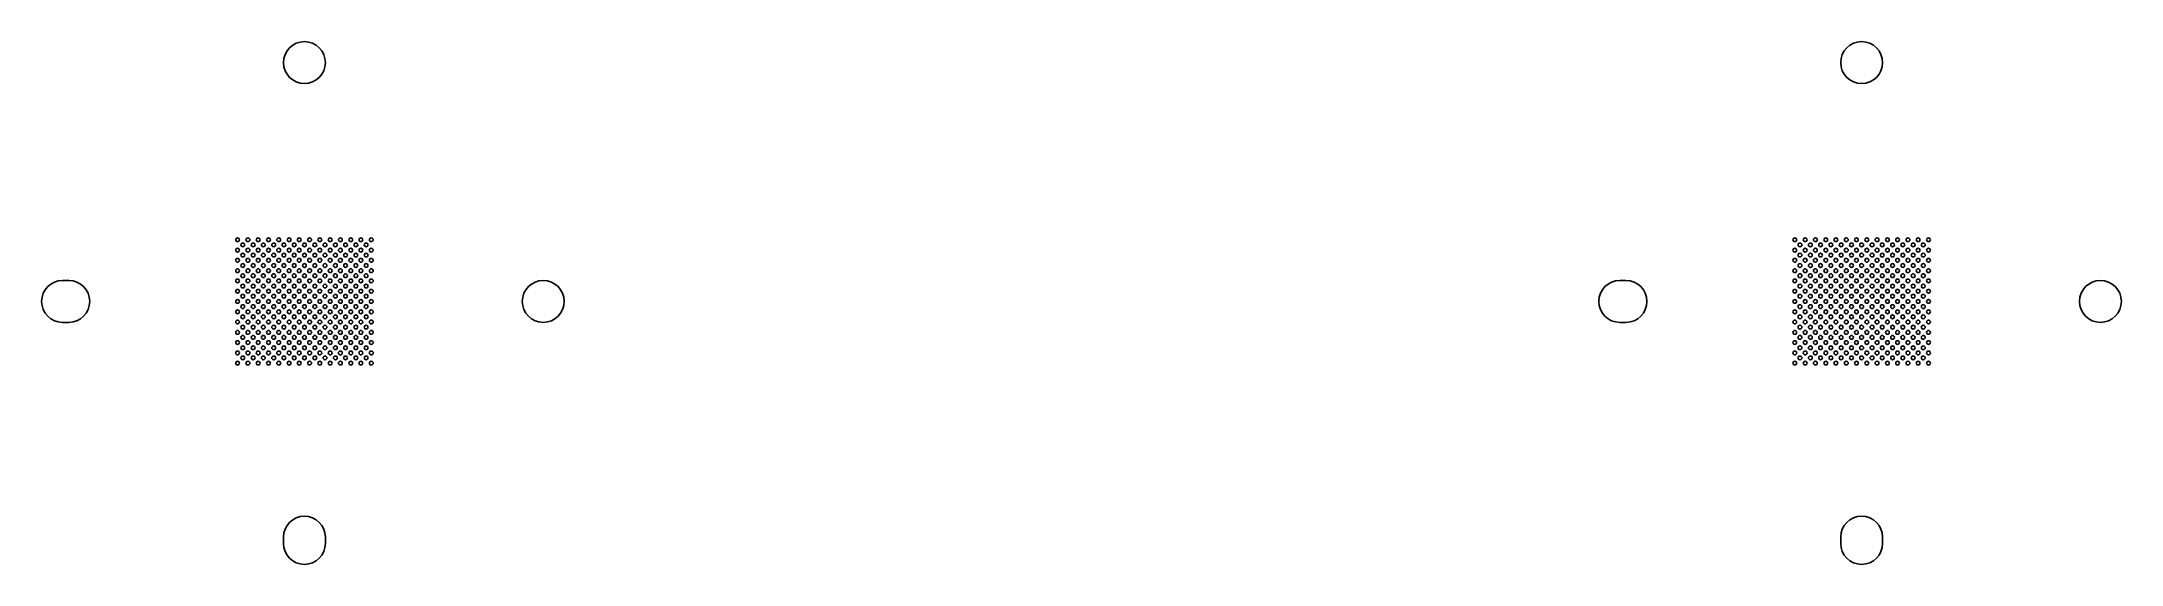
# Model space of a CAD drawing. Header units: millimetres. Extents: x 113 to 213, y 95 to 120.
import ezdxf

# ---------------------------------------------------------------- set-up
doc = ezdxf.new("R2010")
doc.units = ezdxf.units.MM
doc.layers.add('SLD-0', color=7, linetype='Continuous', lineweight=25)

msp = doc.modelspace()

# ---------------------------------------------------------------- linework, layer by layer
at = {"layer": 'SLD-0'}
for p, q in [((114.15, 108.51), (113.85, 108.51)), ((189.15, 108.51), (188.85, 108.51)), ((113.85, 106.49), (114.15, 106.49)), ((188.85, 106.49), (189.15, 106.49)), ((124.49, 96.15), (124.49, 95.85)), ((126.51, 95.85), (126.51, 96.15)), ((199.49, 96.15), (199.49, 95.85)), ((201.51, 95.85), (201.51, 96.15))]:
    msp.add_line(p, q, dxfattribs=at)
for centre, radius in [((125.5, 119), 1.01), ((200.5, 119), 1.01), ((122.28, 110.47), 0.09), ((122.53, 110.22), 0.09), ((122.78, 110.47), 0.09), ((123.03, 110.22), 0.09), ((123.27, 110.47), 0.09), ((123.52, 110.22), 0.09), ((123.77, 110.47), 0.09), ((124.02, 110.22), 0.09), ((124.26, 110.47), 0.09), ((124.51, 110.22), 0.09), ((124.76, 110.47), 0.09), ((125.01, 110.22), 0.09), ((125.25, 110.47), 0.09), ((125.5, 110.22), 0.09), ((125.75, 110.47), 0.09), ((126, 110.22), 0.09), ((126.24, 110.47), 0.09), ((126.49, 110.22), 0.09), ((126.74, 110.47), 0.09), ((126.99, 110.22), 0.09), ((127.23, 110.47), 0.09), ((127.48, 110.22), 0.09), ((127.73, 110.47), 0.09), ((127.98, 110.22), 0.09), ((128.22, 110.47), 0.09), ((128.47, 110.22), 0.09), ((128.72, 110.47), 0.09), ((197.28, 110.47), 0.09), ((197.53, 110.22), 0.09), ((197.78, 110.47), 0.09), ((198.03, 110.22), 0.09), ((198.27, 110.47), 0.09), ((198.52, 110.22), 0.09), ((198.77, 110.47), 0.09), ((199.02, 110.22), 0.09), ((199.26, 110.47), 0.09), ((199.51, 110.22), 0.09), ((199.76, 110.47), 0.09), ((200.01, 110.22), 0.09), ((200.25, 110.47), 0.09), ((200.5, 110.22), 0.09), ((200.75, 110.47), 0.09), ((201, 110.22), 0.09), ((201.24, 110.47), 0.09), ((201.49, 110.22), 0.09), ((201.74, 110.47), 0.09), ((201.99, 110.22), 0.09), ((202.23, 110.47), 0.09), ((202.48, 110.22), 0.09), ((202.73, 110.47), 0.09), ((202.98, 110.22), 0.09), ((203.22, 110.47), 0.09), ((203.47, 110.22), 0.09), ((203.72, 110.47), 0.09), ((122.28, 109.97), 0.09), ((122.28, 109.48), 0.09), ((122.53, 109.73), 0.09), ((122.53, 109.23), 0.09), ((122.78, 109.97), 0.09), ((122.78, 109.48), 0.09), ((123.03, 109.73), 0.09), ((123.03, 109.23), 0.09), ((123.27, 109.97), 0.09), ((123.27, 109.48), 0.09), ((123.52, 109.73), 0.09), ((123.52, 109.23), 0.09), ((123.77, 109.97), 0.09), ((123.77, 109.48), 0.09), ((124.02, 109.73), 0.09), ((124.02, 109.23), 0.09), ((124.26, 109.97), 0.09), ((124.26, 109.48), 0.09), ((124.51, 109.73), 0.09), ((124.51, 109.23), 0.09), ((124.76, 109.97), 0.09), ((124.76, 109.48), 0.09), ((125.01, 109.73), 0.09), ((125.01, 109.23), 0.09), ((125.25, 109.97), 0.09), ((125.25, 109.48), 0.09), ((125.5, 109.73), 0.09), ((125.5, 109.23), 0.09), ((125.75, 109.97), 0.09), ((125.75, 109.48), 0.09), ((126, 109.73), 0.09), ((126, 109.23), 0.09), ((126.24, 109.97), 0.09), ((126.24, 109.48), 0.09), ((126.49, 109.73), 0.09), ((126.49, 109.23), 0.09), ((126.74, 109.97), 0.09), ((126.74, 109.48), 0.09), ((126.99, 109.73), 0.09), ((126.99, 109.23), 0.09), ((127.23, 109.97), 0.09), ((127.23, 109.48), 0.09), ((127.48, 109.73), 0.09), ((127.48, 109.23), 0.09), ((127.73, 109.97), 0.09), ((127.73, 109.48), 0.09), ((127.98, 109.73), 0.09), ((127.98, 109.23), 0.09), ((128.22, 109.97), 0.09), ((128.22, 109.48), 0.09), ((128.47, 109.73), 0.09), ((128.47, 109.23), 0.09), ((128.72, 109.97), 0.09), ((128.72, 109.48), 0.09), ((197.28, 109.97), 0.09), ((197.28, 109.48), 0.09), ((197.53, 109.73), 0.09), ((197.53, 109.23), 0.09), ((197.78, 109.97), 0.09), ((197.78, 109.48), 0.09), ((198.03, 109.73), 0.09), ((198.03, 109.23), 0.09), ((198.27, 109.97), 0.09), ((198.27, 109.48), 0.09), ((198.52, 109.73), 0.09), ((198.52, 109.23), 0.09), ((198.77, 109.97), 0.09), ((198.77, 109.48), 0.09), ((199.02, 109.73), 0.09), ((199.02, 109.23), 0.09), ((199.26, 109.97), 0.09), ((199.26, 109.48), 0.09), ((199.51, 109.73), 0.09), ((199.51, 109.23), 0.09), ((199.76, 109.97), 0.09), ((199.76, 109.48), 0.09), ((200.01, 109.73), 0.09), ((200.01, 109.23), 0.09), ((200.25, 109.97), 0.09), ((200.25, 109.48), 0.09), ((200.5, 109.73), 0.09), ((200.5, 109.23), 0.09), ((200.75, 109.97), 0.09), ((200.75, 109.48), 0.09), ((201, 109.73), 0.09), ((201, 109.23), 0.09), ((201.24, 109.97), 0.09), ((201.24, 109.48), 0.09), ((201.49, 109.73), 0.09), ((201.49, 109.23), 0.09), ((201.74, 109.97), 0.09), ((201.74, 109.48), 0.09), ((201.99, 109.73), 0.09), ((201.99, 109.23), 0.09), ((202.23, 109.97), 0.09), ((202.23, 109.48), 0.09), ((202.48, 109.73), 0.09), ((202.48, 109.23), 0.09), ((202.73, 109.97), 0.09), ((202.73, 109.48), 0.09), ((202.98, 109.73), 0.09), ((202.98, 109.23), 0.09), ((203.22, 109.97), 0.09), ((203.22, 109.48), 0.09), ((203.47, 109.73), 0.09), ((203.47, 109.23), 0.09), ((203.72, 109.97), 0.09), ((203.72, 109.48), 0.09), ((122.28, 108.98), 0.09), ((122.28, 108.49), 0.09), ((122.53, 108.74), 0.09), ((122.53, 108.24), 0.09), ((122.78, 108.98), 0.09), ((122.78, 108.49), 0.09), ((123.03, 108.74), 0.09), ((123.03, 108.24), 0.09), ((123.27, 108.98), 0.09), ((123.27, 108.49), 0.09), ((123.52, 108.74), 0.09), ((123.52, 108.24), 0.09), ((123.77, 108.98), 0.09), ((123.77, 108.49), 0.09), ((124.02, 108.74), 0.09), ((124.02, 108.24), 0.09), ((124.26, 108.98), 0.09), ((124.26, 108.49), 0.09), ((124.51, 108.74), 0.09), ((124.51, 108.24), 0.09), ((124.76, 108.98), 0.09), ((124.76, 108.49), 0.09), ((125.01, 108.74), 0.09), ((125.01, 108.24), 0.09), ((125.25, 108.98), 0.09), ((125.25, 108.49), 0.09), ((125.5, 108.74), 0.09), ((125.5, 108.24), 0.09), ((125.75, 108.98), 0.09), ((125.75, 108.49), 0.09), ((126, 108.74), 0.09), ((126, 108.24), 0.09), ((126.24, 108.98), 0.09), ((126.24, 108.49), 0.09), ((126.49, 108.74), 0.09), ((126.49, 108.24), 0.09), ((126.74, 108.98), 0.09), ((126.74, 108.49), 0.09), ((126.99, 108.74), 0.09), ((126.99, 108.24), 0.09), ((127.23, 108.98), 0.09), ((127.23, 108.49), 0.09), ((127.48, 108.74), 0.09), ((127.48, 108.24), 0.09), ((127.73, 108.98), 0.09), ((127.73, 108.49), 0.09), ((127.98, 108.74), 0.09), ((127.98, 108.24), 0.09), ((128.22, 108.98), 0.09), ((128.22, 108.49), 0.09), ((128.47, 108.74), 0.09), ((128.47, 108.24), 0.09), ((128.72, 108.98), 0.09), ((128.72, 108.49), 0.09), ((137, 107.5), 1.01), ((197.28, 108.98), 0.09), ((197.28, 108.49), 0.09), ((197.53, 108.74), 0.09), ((197.53, 108.24), 0.09), ((197.78, 108.98), 0.09), ((197.78, 108.49), 0.09), ((198.03, 108.74), 0.09), ((198.03, 108.24), 0.09), ((198.27, 108.98), 0.09), ((198.27, 108.49), 0.09), ((198.52, 108.74), 0.09), ((198.52, 108.24), 0.09), ((198.77, 108.98), 0.09), ((198.77, 108.49), 0.09), ((199.02, 108.74), 0.09), ((199.02, 108.24), 0.09), ((199.26, 108.98), 0.09), ((199.26, 108.49), 0.09), ((199.51, 108.74), 0.09), ((199.51, 108.24), 0.09), ((199.76, 108.98), 0.09), ((199.76, 108.49), 0.09), ((200.01, 108.74), 0.09), ((200.01, 108.24), 0.09), ((200.25, 108.98), 0.09), ((200.25, 108.49), 0.09), ((200.5, 108.74), 0.09), ((200.5, 108.24), 0.09), ((200.75, 108.98), 0.09), ((200.75, 108.49), 0.09), ((201, 108.74), 0.09), ((201, 108.24), 0.09), ((201.24, 108.98), 0.09), ((201.24, 108.49), 0.09), ((201.49, 108.74), 0.09), ((201.49, 108.24), 0.09), ((201.74, 108.98), 0.09), ((201.74, 108.49), 0.09), ((201.99, 108.74), 0.09), ((201.99, 108.24), 0.09), ((202.23, 108.98), 0.09), ((202.23, 108.49), 0.09), ((202.48, 108.74), 0.09), ((202.48, 108.24), 0.09), ((202.73, 108.98), 0.09), ((202.73, 108.49), 0.09), ((202.98, 108.74), 0.09), ((202.98, 108.24), 0.09), ((203.22, 108.98), 0.09), ((203.22, 108.49), 0.09), ((203.47, 108.74), 0.09), ((203.47, 108.24), 0.09), ((203.72, 108.98), 0.09), ((203.72, 108.49), 0.09), ((212, 107.5), 1.01), ((122.28, 107.99), 0.09), ((122.28, 107.5), 0.09), ((122.53, 107.75), 0.09), ((122.53, 107.25), 0.09), ((122.78, 107.99), 0.09), ((122.78, 107.5), 0.09), ((123.03, 107.75), 0.09), ((123.03, 107.25), 0.09), ((123.27, 107.99), 0.09), ((123.27, 107.5), 0.09), ((123.52, 107.75), 0.09), ((123.52, 107.25), 0.09), ((123.77, 107.99), 0.09), ((123.77, 107.5), 0.09), ((124.02, 107.75), 0.09), ((124.02, 107.25), 0.09), ((124.26, 107.99), 0.09), ((124.26, 107.5), 0.09), ((124.51, 107.75), 0.09), ((124.51, 107.25), 0.09), ((124.76, 107.99), 0.09), ((124.76, 107.5), 0.09), ((125.01, 107.75), 0.09), ((125.01, 107.25), 0.09), ((125.25, 107.99), 0.09), ((125.25, 107.5), 0.09), ((125.5, 107.75), 0.09), ((125.5, 107.25), 0.09), ((125.75, 107.99), 0.09), ((125.75, 107.5), 0.09), ((126, 107.75), 0.09), ((126, 107.25), 0.09), ((126.24, 107.99), 0.09), ((126.24, 107.5), 0.09), ((126.49, 107.75), 0.09), ((126.49, 107.25), 0.09), ((126.74, 107.99), 0.09), ((126.74, 107.5), 0.09), ((126.99, 107.75), 0.09), ((126.99, 107.25), 0.09), ((127.23, 107.99), 0.09), ((127.23, 107.5), 0.09), ((127.48, 107.75), 0.09), ((127.48, 107.25), 0.09), ((127.73, 107.99), 0.09), ((127.73, 107.5), 0.09), ((127.98, 107.75), 0.09), ((127.98, 107.25), 0.09), ((128.22, 107.99), 0.09), ((128.22, 107.5), 0.09), ((128.47, 107.75), 0.09), ((128.47, 107.25), 0.09), ((128.72, 107.99), 0.09), ((128.72, 107.5), 0.09), ((197.28, 107.99), 0.09), ((197.28, 107.5), 0.09), ((197.53, 107.75), 0.09), ((197.53, 107.25), 0.09), ((197.78, 107.99), 0.09), ((197.78, 107.5), 0.09), ((198.03, 107.75), 0.09), ((198.03, 107.25), 0.09), ((198.27, 107.99), 0.09), ((198.27, 107.5), 0.09), ((198.52, 107.75), 0.09), ((198.52, 107.25), 0.09), ((198.77, 107.99), 0.09), ((198.77, 107.5), 0.09), ((199.02, 107.75), 0.09), ((199.02, 107.25), 0.09), ((199.26, 107.99), 0.09), ((199.26, 107.5), 0.09), ((199.51, 107.75), 0.09), ((199.51, 107.25), 0.09), ((199.76, 107.99), 0.09), ((199.76, 107.5), 0.09), ((200.01, 107.75), 0.09), ((200.01, 107.25), 0.09), ((200.25, 107.99), 0.09), ((200.25, 107.5), 0.09), ((200.5, 107.75), 0.09), ((200.5, 107.25), 0.09), ((200.75, 107.99), 0.09), ((200.75, 107.5), 0.09), ((201, 107.75), 0.09), ((201, 107.25), 0.09), ((201.24, 107.99), 0.09), ((201.24, 107.5), 0.09), ((201.49, 107.75), 0.09), ((201.49, 107.25), 0.09), ((201.74, 107.99), 0.09), ((201.74, 107.5), 0.09), ((201.99, 107.75), 0.09), ((201.99, 107.25), 0.09), ((202.23, 107.99), 0.09), ((202.23, 107.5), 0.09), ((202.48, 107.75), 0.09), ((202.48, 107.25), 0.09), ((202.73, 107.99), 0.09), ((202.73, 107.5), 0.09), ((202.98, 107.75), 0.09), ((202.98, 107.25), 0.09), ((203.22, 107.99), 0.09), ((203.22, 107.5), 0.09), ((203.47, 107.75), 0.09), ((203.47, 107.25), 0.09), ((203.72, 107.99), 0.09), ((203.72, 107.5), 0.09), ((122.28, 107), 0.09), ((122.28, 106.51), 0.09), ((122.53, 106.76), 0.09), ((122.53, 106.26), 0.09), ((122.78, 107), 0.09), ((122.78, 106.51), 0.09), ((123.03, 106.76), 0.09), ((123.03, 106.26), 0.09), ((123.27, 107), 0.09), ((123.27, 106.51), 0.09), ((123.52, 106.76), 0.09), ((123.52, 106.26), 0.09), ((123.77, 107), 0.09), ((123.77, 106.51), 0.09), ((124.02, 106.76), 0.09), ((124.02, 106.26), 0.09), ((124.26, 107), 0.09), ((124.26, 106.51), 0.09), ((124.51, 106.76), 0.09), ((124.51, 106.26), 0.09), ((124.76, 107), 0.09), ((124.76, 106.51), 0.09), ((125.01, 106.76), 0.09), ((125.01, 106.26), 0.09), ((125.25, 107), 0.09), ((125.25, 106.51), 0.09), ((125.5, 106.76), 0.09), ((125.5, 106.26), 0.09), ((125.75, 107), 0.09), ((125.75, 106.51), 0.09), ((126, 106.76), 0.09), ((126, 106.26), 0.09), ((126.24, 107), 0.09), ((126.24, 106.51), 0.09), ((126.49, 106.76), 0.09), ((126.49, 106.26), 0.09), ((126.74, 107), 0.09), ((126.74, 106.51), 0.09), ((126.99, 106.76), 0.09), ((126.99, 106.26), 0.09), ((127.23, 107), 0.09), ((127.23, 106.51), 0.09), ((127.48, 106.76), 0.09), ((127.48, 106.26), 0.09), ((127.73, 107), 0.09), ((127.73, 106.51), 0.09), ((127.98, 106.76), 0.09), ((127.98, 106.26), 0.09), ((128.22, 107), 0.09), ((128.22, 106.51), 0.09), ((128.47, 106.76), 0.09), ((128.47, 106.26), 0.09), ((128.72, 107), 0.09), ((128.72, 106.51), 0.09), ((197.28, 107), 0.09), ((197.28, 106.51), 0.09), ((197.53, 106.76), 0.09), ((197.53, 106.26), 0.09), ((197.78, 107), 0.09), ((197.78, 106.51), 0.09), ((198.03, 106.76), 0.09), ((198.03, 106.26), 0.09), ((198.27, 107), 0.09), ((198.27, 106.51), 0.09), ((198.52, 106.76), 0.09), ((198.52, 106.26), 0.09), ((198.77, 107), 0.09), ((198.77, 106.51), 0.09), ((199.02, 106.76), 0.09), ((199.02, 106.26), 0.09), ((199.26, 107), 0.09), ((199.26, 106.51), 0.09), ((199.51, 106.76), 0.09), ((199.51, 106.26), 0.09), ((199.76, 107), 0.09), ((199.76, 106.51), 0.09), ((200.01, 106.76), 0.09), ((200.01, 106.26), 0.09), ((200.25, 107), 0.09), ((200.25, 106.51), 0.09), ((200.5, 106.76), 0.09), ((200.5, 106.26), 0.09), ((200.75, 107), 0.09), ((200.75, 106.51), 0.09), ((201, 106.76), 0.09), ((201, 106.26), 0.09), ((201.24, 107), 0.09), ((201.24, 106.51), 0.09), ((201.49, 106.76), 0.09), ((201.49, 106.26), 0.09), ((201.74, 107), 0.09), ((201.74, 106.51), 0.09), ((201.99, 106.76), 0.09), ((201.99, 106.26), 0.09), ((202.23, 107), 0.09), ((202.23, 106.51), 0.09), ((202.48, 106.76), 0.09), ((202.48, 106.26), 0.09), ((202.73, 107), 0.09), ((202.73, 106.51), 0.09), ((202.98, 106.76), 0.09), ((202.98, 106.26), 0.09), ((203.22, 107), 0.09), ((203.22, 106.51), 0.09), ((203.47, 106.76), 0.09), ((203.47, 106.26), 0.09), ((203.72, 107), 0.09), ((203.72, 106.51), 0.09), ((122.28, 106.01), 0.09), ((122.28, 105.52), 0.09), ((122.53, 105.77), 0.09), ((122.53, 105.27), 0.09), ((122.78, 106.01), 0.09), ((122.78, 105.52), 0.09), ((123.03, 105.77), 0.09), ((123.03, 105.27), 0.09), ((123.27, 106.01), 0.09), ((123.27, 105.52), 0.09), ((123.52, 105.77), 0.09), ((123.52, 105.27), 0.09), ((123.77, 106.01), 0.09), ((123.77, 105.52), 0.09), ((124.02, 105.77), 0.09), ((124.02, 105.27), 0.09), ((124.26, 106.01), 0.09), ((124.26, 105.52), 0.09), ((124.51, 105.77), 0.09), ((124.51, 105.27), 0.09), ((124.76, 106.01), 0.09), ((124.76, 105.52), 0.09), ((125.01, 105.77), 0.09), ((125.01, 105.27), 0.09), ((125.25, 106.01), 0.09), ((125.25, 105.52), 0.09), ((125.5, 105.77), 0.09), ((125.5, 105.27), 0.09), ((125.75, 106.01), 0.09), ((125.75, 105.52), 0.09), ((126, 105.77), 0.09), ((126, 105.27), 0.09), ((126.24, 106.01), 0.09), ((126.24, 105.52), 0.09), ((126.49, 105.77), 0.09), ((126.49, 105.27), 0.09), ((126.74, 106.01), 0.09), ((126.74, 105.52), 0.09), ((126.99, 105.77), 0.09), ((126.99, 105.27), 0.09), ((127.23, 106.01), 0.09), ((127.23, 105.52), 0.09), ((127.48, 105.77), 0.09), ((127.48, 105.27), 0.09), ((127.73, 106.01), 0.09), ((127.73, 105.52), 0.09), ((127.98, 105.77), 0.09), ((127.98, 105.27), 0.09), ((128.22, 106.01), 0.09), ((128.22, 105.52), 0.09), ((128.47, 105.77), 0.09), ((128.47, 105.27), 0.09), ((128.72, 106.01), 0.09), ((128.72, 105.52), 0.09), ((197.28, 106.01), 0.09), ((197.28, 105.52), 0.09), ((197.53, 105.77), 0.09), ((197.53, 105.27), 0.09), ((197.78, 106.01), 0.09), ((197.78, 105.52), 0.09), ((198.03, 105.77), 0.09), ((198.03, 105.27), 0.09), ((198.27, 106.01), 0.09), ((198.27, 105.52), 0.09), ((198.52, 105.77), 0.09), ((198.52, 105.27), 0.09), ((198.77, 106.01), 0.09), ((198.77, 105.52), 0.09), ((199.02, 105.77), 0.09), ((199.02, 105.27), 0.09), ((199.26, 106.01), 0.09), ((199.26, 105.52), 0.09), ((199.51, 105.77), 0.09), ((199.51, 105.27), 0.09), ((199.76, 106.01), 0.09), ((199.76, 105.52), 0.09), ((200.01, 105.77), 0.09), ((200.01, 105.27), 0.09), ((200.25, 106.01), 0.09), ((200.25, 105.52), 0.09), ((200.5, 105.77), 0.09), ((200.5, 105.27), 0.09), ((200.75, 106.01), 0.09), ((200.75, 105.52), 0.09), ((201, 105.77), 0.09), ((201, 105.27), 0.09), ((201.24, 106.01), 0.09), ((201.24, 105.52), 0.09), ((201.49, 105.77), 0.09), ((201.49, 105.27), 0.09), ((201.74, 106.01), 0.09), ((201.74, 105.52), 0.09), ((201.99, 105.77), 0.09), ((201.99, 105.27), 0.09), ((202.23, 106.01), 0.09), ((202.23, 105.52), 0.09), ((202.48, 105.77), 0.09), ((202.48, 105.27), 0.09), ((202.73, 106.01), 0.09), ((202.73, 105.52), 0.09), ((202.98, 105.77), 0.09), ((202.98, 105.27), 0.09), ((203.22, 106.01), 0.09), ((203.22, 105.52), 0.09), ((203.47, 105.77), 0.09), ((203.47, 105.27), 0.09), ((203.72, 106.01), 0.09), ((203.72, 105.52), 0.09), ((122.28, 105.02), 0.09), ((122.28, 104.53), 0.09), ((122.53, 104.78), 0.09), ((122.78, 105.02), 0.09), ((122.78, 104.53), 0.09), ((123.03, 104.78), 0.09), ((123.27, 105.02), 0.09), ((123.27, 104.53), 0.09), ((123.52, 104.78), 0.09), ((123.77, 105.02), 0.09), ((123.77, 104.53), 0.09), ((124.02, 104.78), 0.09), ((124.26, 105.02), 0.09), ((124.26, 104.53), 0.09), ((124.51, 104.78), 0.09), ((124.76, 105.02), 0.09), ((124.76, 104.53), 0.09), ((125.01, 104.78), 0.09), ((125.25, 105.02), 0.09), ((125.25, 104.53), 0.09), ((125.5, 104.78), 0.09), ((125.75, 105.02), 0.09), ((125.75, 104.53), 0.09), ((126, 104.78), 0.09), ((126.24, 105.02), 0.09), ((126.24, 104.53), 0.09), ((126.49, 104.78), 0.09), ((126.74, 105.02), 0.09), ((126.74, 104.53), 0.09), ((126.99, 104.78), 0.09), ((127.23, 105.02), 0.09), ((127.23, 104.53), 0.09), ((127.48, 104.78), 0.09), ((127.73, 105.02), 0.09), ((127.73, 104.53), 0.09), ((127.98, 104.78), 0.09), ((128.22, 105.02), 0.09), ((128.22, 104.53), 0.09), ((128.47, 104.78), 0.09), ((128.72, 105.02), 0.09), ((128.72, 104.53), 0.09), ((197.28, 105.02), 0.09), ((197.28, 104.53), 0.09), ((197.53, 104.78), 0.09), ((197.78, 105.02), 0.09), ((197.78, 104.53), 0.09), ((198.03, 104.78), 0.09), ((198.27, 105.02), 0.09), ((198.27, 104.53), 0.09), ((198.52, 104.78), 0.09), ((198.77, 105.02), 0.09), ((198.77, 104.53), 0.09), ((199.02, 104.78), 0.09), ((199.26, 105.02), 0.09), ((199.26, 104.53), 0.09), ((199.51, 104.78), 0.09), ((199.76, 105.02), 0.09), ((199.76, 104.53), 0.09), ((200.01, 104.78), 0.09), ((200.25, 105.02), 0.09), ((200.25, 104.53), 0.09), ((200.5, 104.78), 0.09), ((200.75, 105.02), 0.09), ((200.75, 104.53), 0.09), ((201, 104.78), 0.09), ((201.24, 105.02), 0.09), ((201.24, 104.53), 0.09), ((201.49, 104.78), 0.09), ((201.74, 105.02), 0.09), ((201.74, 104.53), 0.09), ((201.99, 104.78), 0.09), ((202.23, 105.02), 0.09), ((202.23, 104.53), 0.09), ((202.48, 104.78), 0.09), ((202.73, 105.02), 0.09), ((202.73, 104.53), 0.09), ((202.98, 104.78), 0.09), ((203.22, 105.02), 0.09), ((203.22, 104.53), 0.09), ((203.47, 104.78), 0.09), ((203.72, 105.02), 0.09), ((203.72, 104.53), 0.09)]:
    msp.add_circle(centre, radius, dxfattribs=at)
for centre, start, end in [((113.85, 107.5), 90, 270), ((114.15, 107.5), 270, 90), ((188.85, 107.5), 90, 270), ((189.15, 107.5), 270, 90), ((125.5, 96.15), 0, 180), ((200.5, 96.15), 0, 180), ((125.5, 95.85), 180, 0), ((200.5, 95.85), 180, 0)]:
    msp.add_arc(centre, 1.01, start, end, dxfattribs=at)

doc.saveas('drawing.dxf')
